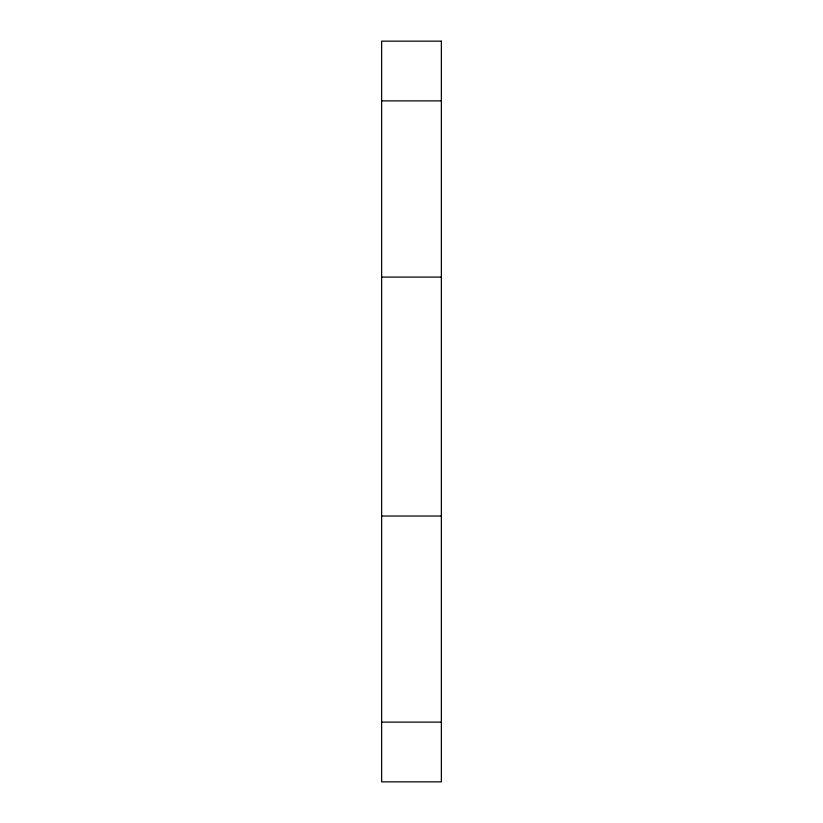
<?xml version="1.0" encoding="UTF-8"?>
<svg xmlns="http://www.w3.org/2000/svg" width="823" height="823" viewBox="0 0 823 823"><rect width="100%" height="100%" fill="white"/><g stroke="black" fill="none" stroke-linecap="round" stroke-linejoin="round"><path stroke-width="1.23" d="M381.635 100.879L441.365 100.879M381.635 277.094L441.365 277.094M381.635 516.031L441.365 516.031M381.635 722.121L441.365 722.121M441.365 41.15L381.635 41.15L381.635 781.85L441.365 781.85L441.365 41.15"/></g></svg>
